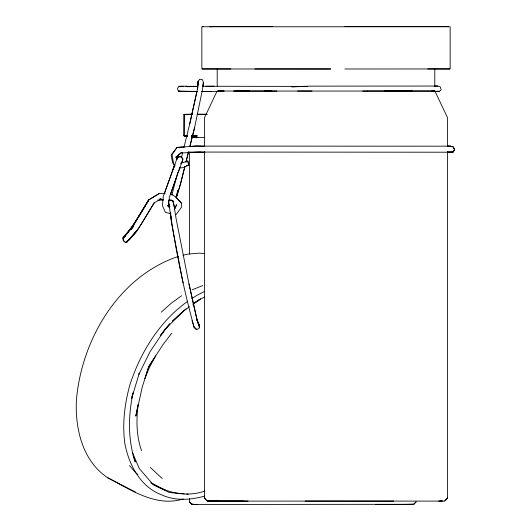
<?xml version="1.0" encoding="UTF-8"?>
<svg xmlns="http://www.w3.org/2000/svg" width="531" height="531" viewBox="0 0 531 531"><rect width="100%" height="100%" fill="white"/><g stroke="black" fill="none" stroke-linecap="round" stroke-linejoin="round"><path stroke-width="0.8" d="M184.025 135.591L187.523 135.81L184.025 135.591L184.031 114.464L192.282 114.291M434.796 86.122L434.796 68.984M202.922 86.148L203.386 82.318L202.384 79.557L199.663 79.219L197.99 81.834L197.519 89.029L197.744 87.807M138.126 404.728C136.188 420.121 136.334 435.878 141.525 450.666M168.991 206.612L169.11 205.158M197.744 86.606L198.275 80.964L197.937 85.126M197.154 320.77L199.57 325.689L199.098 328.317L196.722 329.658L194.074 327.202C183.799 289.82 175.967 251.634 170.398 213.263L171.194 218.865L168.573 201.614M169.761 207.103L168.314 206.572L169.349 197.353L179.83 167.882M197.731 86.573L197.99 81.834M133.221 392.19C128.17 415.209 127.712 439.469 135.272 462.01L133.095 455.286M169.104 203.99L168.831 205.55L169.88 206.612M138.033 404.728L135.803 416.098L142.321 386.814L148.846 366.47L155.616 355.889L149.41 367.492L144.804 378.663L148.846 366.47L162.771 344.931L171.679 333.209M203.386 82.318L202.543 89.208L194.665 127.281L189.899 146.423M177.772 190.602L176.265 197.559L177.752 190.636M132.644 393.783L131.602 398.615L139.235 373.399M183.985 147.22L189.74 123.862L197.864 87.203M189.74 123.869L196.988 91.398M177.825 172.17L171.871 195.103M181.403 157.68L182.591 152.848M184.941 166.369L180.971 182.325L176.146 198.149M185.936 162.38L188.512 152.012M184.828 166.482L179.81 186.481L176.312 197.618M186.029 161.683L188.439 152.078M189.846 146.483L194.665 127.281M178.449 171.759L182.883 159.512L181.184 156.738L177.619 157.222L177.148 157.999M139.288 373.16L138.916 374.255L150.067 351.661L165.387 328.908L169.701 323.917M170.451 194.253L176.783 176.411M164.437 193.277L174.659 164.942M172.993 169.568L176.697 159.353L178.376 156.592L181.184 156.738L182.744 158.517L182.777 160.03L181.761 162.446M173.113 169.183L174.772 164.617M174.805 164.59L163.336 196.337L162.38 205.57L165.48 212.44L170.75 213.588M176.704 159.293L178.356 156.612L180.845 156.486M174.818 208.975L176.577 204.714L174.54 208.935M271.573 91.033L218.049 91.033L216.907 91.451L204.462 117.796L204.462 145.959M148.979 199.742C140.994 213.024 133.268 226.73 123.079 238.339L123.743 240.888L125.655 242.747C138.392 232.246 145.375 216.376 154.269 202.749L161.324 198.899M447.354 152.191L453.142 152.165L454.543 149.782L453.062 146.695L447.713 146.191M159.499 193.337L148.66 199.968L131.137 229.419L133.055 227.109M148.66 199.968L134.25 223.438L127.911 232.339L123.013 237.662L123.212 240.563L126.245 242.7L137.702 229.837L154.322 202.716M176.02 214.73L181.781 206.778L181.27 202.968L175.827 196.961L170.816 193.782M169.767 323.923L160.661 335.22L165.387 328.908L184.124 310.416M177.075 158.079L178.217 156.738L180.467 156.479M128.98 240.112L137.702 229.837L132.086 236.255M168.838 201.003L169.907 199.756M137.668 229.896L126.245 242.7L131.575 236.833M444.892 500.906L447.547 497.965L447.547 151.747M133.712 226.073L128.13 232.12L123.053 238.797L125.681 235.724L124.287 236.302M447.547 497.965L444.52 501.098L208.683 501.098L206.685 500.58L204.462 497.965L204.462 151.753M388.141 504.437L413.503 504.41L416.165 501.822L413.775 504.291L403.699 504.437M185.983 308.85L172.608 321.016L182.279 312.022L189.474 306.732M161.431 312.036L171.274 303.208L181.562 295.767M176.033 157.196L180.865 153.028L198.355 152.065L451.231 152.211L453.162 151.634L454.582 149.642L453.235 146.941L450.593 146.191L447.514 146.211M344.918 68.984L449.803 68.957L450.149 68.685L450.155 26.769L201.853 26.769L201.853 68.486L202.211 68.97L230.819 68.944M124.274 236.726L123.013 237.662L132.577 226.266L148.746 199.882L159.506 193.337L165.161 193.563M192.74 304.323L200.638 298.993L193.244 303.805M124.513 236.481L123.371 237.297L124.745 236.813M193.251 303.639L198.627 299.995L204.568 297.075M187.715 301.269C159.486 321.408 140.423 352.405 129.816 385.035C124.612 404.078 122.163 423.877 124.858 443.558C128.807 464.539 140.37 486.788 161.324 494.733C174.858 501.052 190.417 500.136 204.475 496.133M191.817 298.614L196.609 295.521L204.521 291.433M192.116 289.853L202.762 285.545M186.394 165.785L188.717 164.909L187.775 161.052L186.255 161.49M168.48 200.884L171.367 199.855M216.907 91.451L218.075 91.033L224.248 91.066M180.467 163.389L187.828 161.006L188.777 165.055L183.786 167.497L179.086 168.141M160.694 198.767L159.34 199.185L163.296 199.583M178.409 256.367C118.659 276.399 81.548 339.462 76.418 400.115C74.977 428.676 82.557 461.147 107.813 477.834C130.852 489.721 155.875 507.497 183.235 498.934M182.969 255.272L187.536 254.176L199.132 253.121L204.787 253.645M204.827 491.056C186.494 497.494 166.741 493.02 150.811 482.706M184.031 114.464L192.348 114.298M180.022 91.02L178.423 91.226L177.434 88.465L179 86.327L183.407 86.281M182.518 152.656L180.918 152.795L176.053 157.13L177.175 159.247M184.157 146.881L177.009 147.432L171.128 154.986L172.688 163.017L173.916 163.999M189.72 146.45L196.868 145.899L204.01 146.29M291.546 86.812L309.254 86.135L437.75 86.049L440.245 86.812L441.188 89.759L439.263 91.505L435.188 91.538M434.677 86.168L437.75 86.049M439.768 501.098L442.695 500.985M438.593 501.098L441.739 501.005M292.428 86.812L307.263 86.407L202.576 86.254M434.292 91.524L439.157 91.412L437.186 91M201.661 91.511L217.942 91.365M235.001 91.066L434.889 91.033L432.506 91.073L434.889 91.033L447.547 117.789L447.547 145.952M186.5 86.387L197.731 86.414M205.909 86.294L214.086 86.168M431.736 91.066L434.889 91.033M200.944 152.171L187.861 152.278L204.939 152.178M208.683 501.098L244.121 501.098M204.462 497.965L207.362 501.098L248.03 501.098M399.949 504.443L413.775 504.291L191.83 504.45L189.414 501.822L189.414 498.503M197.665 86.287L185.392 86.374L187.775 86.779M196.477 137.37L191.678 137.403L204.847 137.41M233.448 91.06L249.251 90.993L239.634 91.027M213.382 26.577L272.284 26.557M397.281 26.577L448.383 26.577M202.211 68.97L217.644 68.95M362.64 91.066L367.505 91.066M384.53 91.066L433.96 91.047M197.213 114.291L206.937 114.278M191.784 135.823L196.961 135.85M447.367 152.218L451.231 152.211M202.211 26.577L203.619 26.577M209.247 26.577L224.241 26.583M352.929 26.563L427.8 26.577M254.847 68.957L330.753 68.984L217.212 68.984L217.212 86.122M427.754 68.95L449.803 68.957M412.401 91.033L367.518 91.033M197.598 91.518L178.423 91.226L197.014 91.385M192.268 114.284L184.157 114.278L184.031 135.823L187.27 135.85L184.144 135.797L186.919 135.836M197.147 114.291L207.17 114.278M447.633 152.165L453.142 152.165M207.362 501.098L218.812 501.091M375.729 504.45L413.503 504.41M344.904 26.557L378.523 26.583M346.544 26.55L363.323 26.563M297.592 91.013L311.923 91.033M185.073 135.83L187.523 135.83L184.031 135.823L187.211 135.843M191.605 135.836L196.497 135.836M187.284 135.83L184.031 135.823L187.343 135.836M192.156 135.843L196.802 135.896L191.744 135.856M196.563 137.303L191.724 137.383L196.702 137.542M447.62 146.198L450.593 146.191L196.443 146.105L176.989 147.439L172.044 154.7L173.849 165.002L175.157 165.785M305.146 501.038L393.697 501.098M192.308 135.856L196.45 135.87M264.511 91.013L276.897 91.066M223.485 91.066L218.075 91.033L221.181 91.066M191.751 135.863L196.742 135.909M201.807 91.425L211.404 91.505M192.136 135.89L197.001 135.929M195.189 135.836L196.815 135.85M191.664 135.896L196.629 135.943L196.629 137.682M191.585 135.883L197.034 135.943M192.381 137.41L196.988 137.536M193.576 504.45L191.359 503.866L189.414 501.822L191.804 504.291L197.618 504.45M157.667 200.061L163.236 200.233M191.804 504.291L196.47 504.45M186.587 86.394L193.822 86.659L190.377 86.526M191.605 137.449L195.262 137.648L191.645 137.443M179.325 493.392L169.535 492.549L153.452 484.922L139.222 468.481L132.338 452.266M180.958 493.531L184.217 493.81M186.666 494.022L188.299 494.162M194.592 135.85L196.629 136.042M168.831 200.141L172.787 200.539L173.511 201.979M181.051 86.739L179 86.327L186.62 86.181L189.64 86.845M209.931 26.557L211.497 26.895M195.972 135.85L196.735 136.155L196.735 137.801M152.596 483.602L166.13 490.544M107.813 477.834L135.531 492.111M137.821 474.495L135.943 473.015L129.484 465.574M194.074 327.202L196.722 329.658L194.16 327.162L192.023 320.751M150.373 467.499L162.234 478.531M175.827 196.961L181.27 202.968M169.621 207.807L167.584 205.557L168.314 206.572M199.57 325.689L196.656 318.799L199.43 327.05L197.187 320.658L188.976 283.932L175.993 218.022L173.697 203.499M172.137 200.492L172.9 201.84M168.964 204.355L169.708 206.227M175.973 156.917L176.757 159.068M197.326 321.388L197.665 322.616M172.787 200.539L174.633 208.212M170.385 213.05L170.743 214.577M170.398 212.958L170.75 214.497M188.983 283.932L197.651 322.436M183.076 282.917L171.52 222.987L170.185 212.958M168.699 203.884L169.349 207.641M189.414 152.098L189.414 254.03"/></g></svg>
